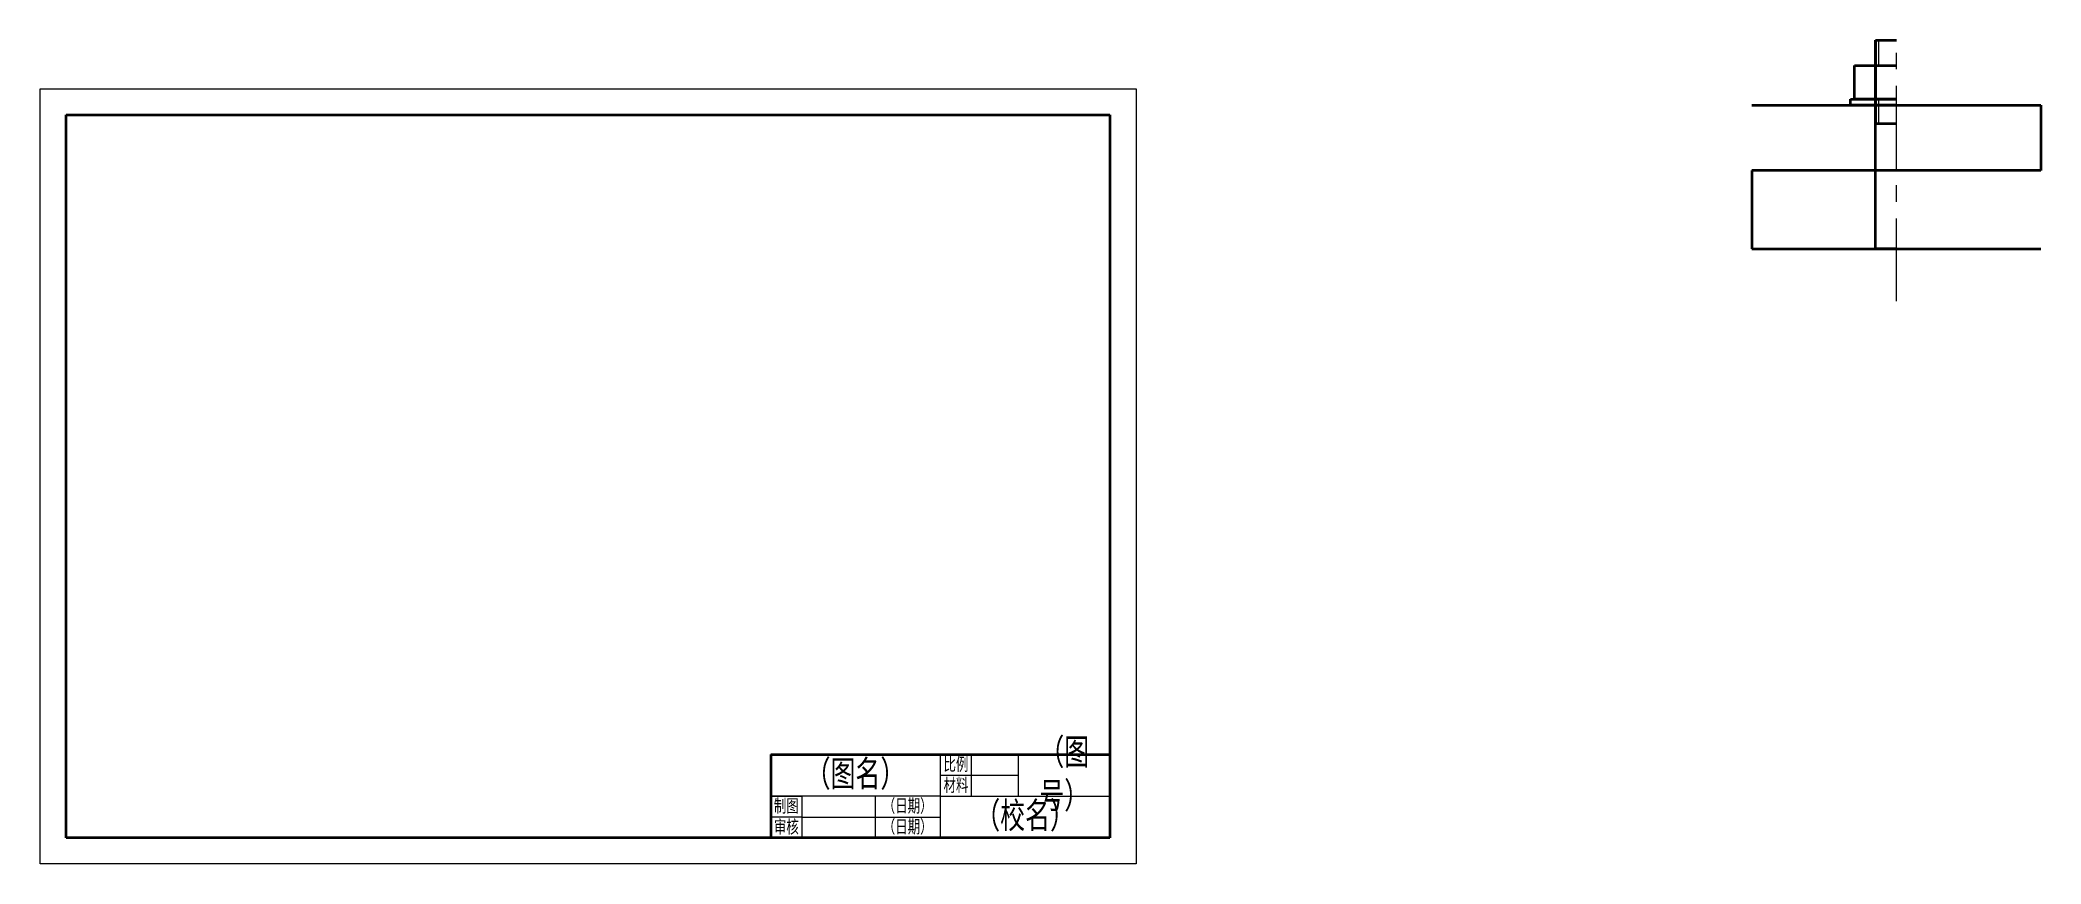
# Model space of a CAD drawing. Header units: millimetres. Extents: x 639 to 1406, y 1553 to 1868.
import ezdxf

# ---------------------------------------------------------------- set-up
doc = ezdxf.new("R2010")
doc.units = ezdxf.units.MM
doc.linetypes.add('CENTER', pattern=[50.8, 31.75, -6.35, 6.35, -6.35])
for name, color, linetype, lineweight in [('点画线', 1, 'CENTER', 25), ('粗实线', 7, 'Continuous', 50), ('细实线', 3, 'Continuous', 25)]:
    doc.layers.add(name, color=color, linetype=linetype, lineweight=lineweight)
doc.styles.add('汉字', font='simfang.ttf', dxfattribs={"width": 0.7, "height": 5})

msp = doc.modelspace()

# ---------------------------------------------------------------- linework, layer by layer
at = {"layer": '点画线'}
msp.add_line((1350.42, 1768.32), (1350.42, 1863.96), dxfattribs=at)
at = {"layer": '粗实线'}
for p, q in [((1342.42, 1788.43), (1342.42, 1868.43)), ((1342.42, 1868.43), (1350.42, 1868.43)), ((1342.42, 1868.43), (1342.42, 1836.43)), ((1334.42, 1845.83), (1334.42, 1858.63)), ((1334.42, 1858.63), (1350.42, 1858.63)), ((1295, 1843.43), (1405.84, 1843.43)), ((1332.82, 1843.43), (1332.82, 1845.83)), ((1332.82, 1845.83), (1350.42, 1845.83)), ((1350.42, 1843.43), (1332.82, 1843.43)), ((1350.42, 1845.83), (1334.42, 1845.83)), ((1405.84, 1843.43), (1405.84, 1818.43)), ((649.04, 1839.72), (1049.04, 1839.72)), ((649.04, 1562.72), (649.04, 1839.72)), ((1049.04, 1839.72), (1049.04, 1562.72)), ((1342.42, 1836.43), (1350.42, 1836.43)), ((1405.84, 1818.43), (1295, 1818.43)), ((1295, 1818.43), (1295, 1788.43)), ((1295, 1788.43), (1405.84, 1788.43)), ((1350.42, 1788.43), (1342.42, 1788.43)), ((919.04, 1594.72), (1049.04, 1594.72)), ((919.04, 1594.72), (919.04, 1562.72)), ((1049.04, 1562.72), (649.04, 1562.72)), ((1049.04, 1562.72), (919.04, 1562.72))]:
    msp.add_line(p, q, dxfattribs=at)
at = {"layer": '细实线'}
for p, q in [((1343.62, 1868.43), (1343.62, 1858.63)), ((639.04, 1849.72), (1059.04, 1849.72)), ((639.04, 1552.72), (639.04, 1849.72)), ((1059.04, 1849.72), (1059.04, 1552.72)), ((1343.62, 1845.83), (1343.62, 1836.43)), ((984.04, 1594.72), (984.04, 1578.72)), ((984.04, 1594.72), (984.04, 1586.72)), ((996.04, 1578.72), (996.04, 1594.72)), ((1014.04, 1586.72), (1014.04, 1594.72)), ((984.04, 1586.72), (996.04, 1586.72)), ((996.04, 1586.72), (1014.04, 1586.72)), ((1014.04, 1578.72), (1014.04, 1586.72)), ((984.04, 1578.72), (919.04, 1578.72)), ((919.04, 1578.72), (931.04, 1578.72)), ((931.04, 1578.72), (931.04, 1562.72)), ((931.04, 1578.72), (931.04, 1570.72)), ((984.04, 1578.72), (959.04, 1578.72)), ((959.04, 1578.72), (959.04, 1562.72)), ((984.04, 1578.72), (996.04, 1578.72)), ((984.04, 1578.72), (984.04, 1562.72)), ((996.04, 1578.72), (1014.04, 1578.72)), ((1014.04, 1578.72), (1049.04, 1578.72)), ((931.04, 1570.72), (919.04, 1570.72)), ((931.04, 1570.72), (984.04, 1570.72)), ((1059.04, 1552.72), (639.04, 1552.72))]:
    msp.add_line(p, q, dxfattribs=at)

# ---------------------------------------------------------------- texts
at = {"layer": '细实线', "attachment_point": 5, "style": '汉字'}
for s, width, insert, char_height in [('（图号）', 35, (1031.54, 1586.72), 10), ('（图名）', 65, (951.54, 1586.72), 10), ('比例', 12, (990.04, 1590.72), 5), ('材料', 12, (990.04, 1582.72), 5), ('制图', 12, (925.04, 1574.72), 5), ('（日期）', 25, (971.54, 1574.72), 5), ('（校名）', 65, (1016.54, 1570.72), 10), ('审核', 12, (925.04, 1566.72), 5), ('（日期）', 25, (971.54, 1566.72), 5)]:
    msp.add_mtext_dynamic_manual_height_columns(s, width=width, gutter_width=15, heights=[0], dxfattribs=dict(at, insert=insert, char_height=char_height))

doc.saveas('drawing.dxf')
